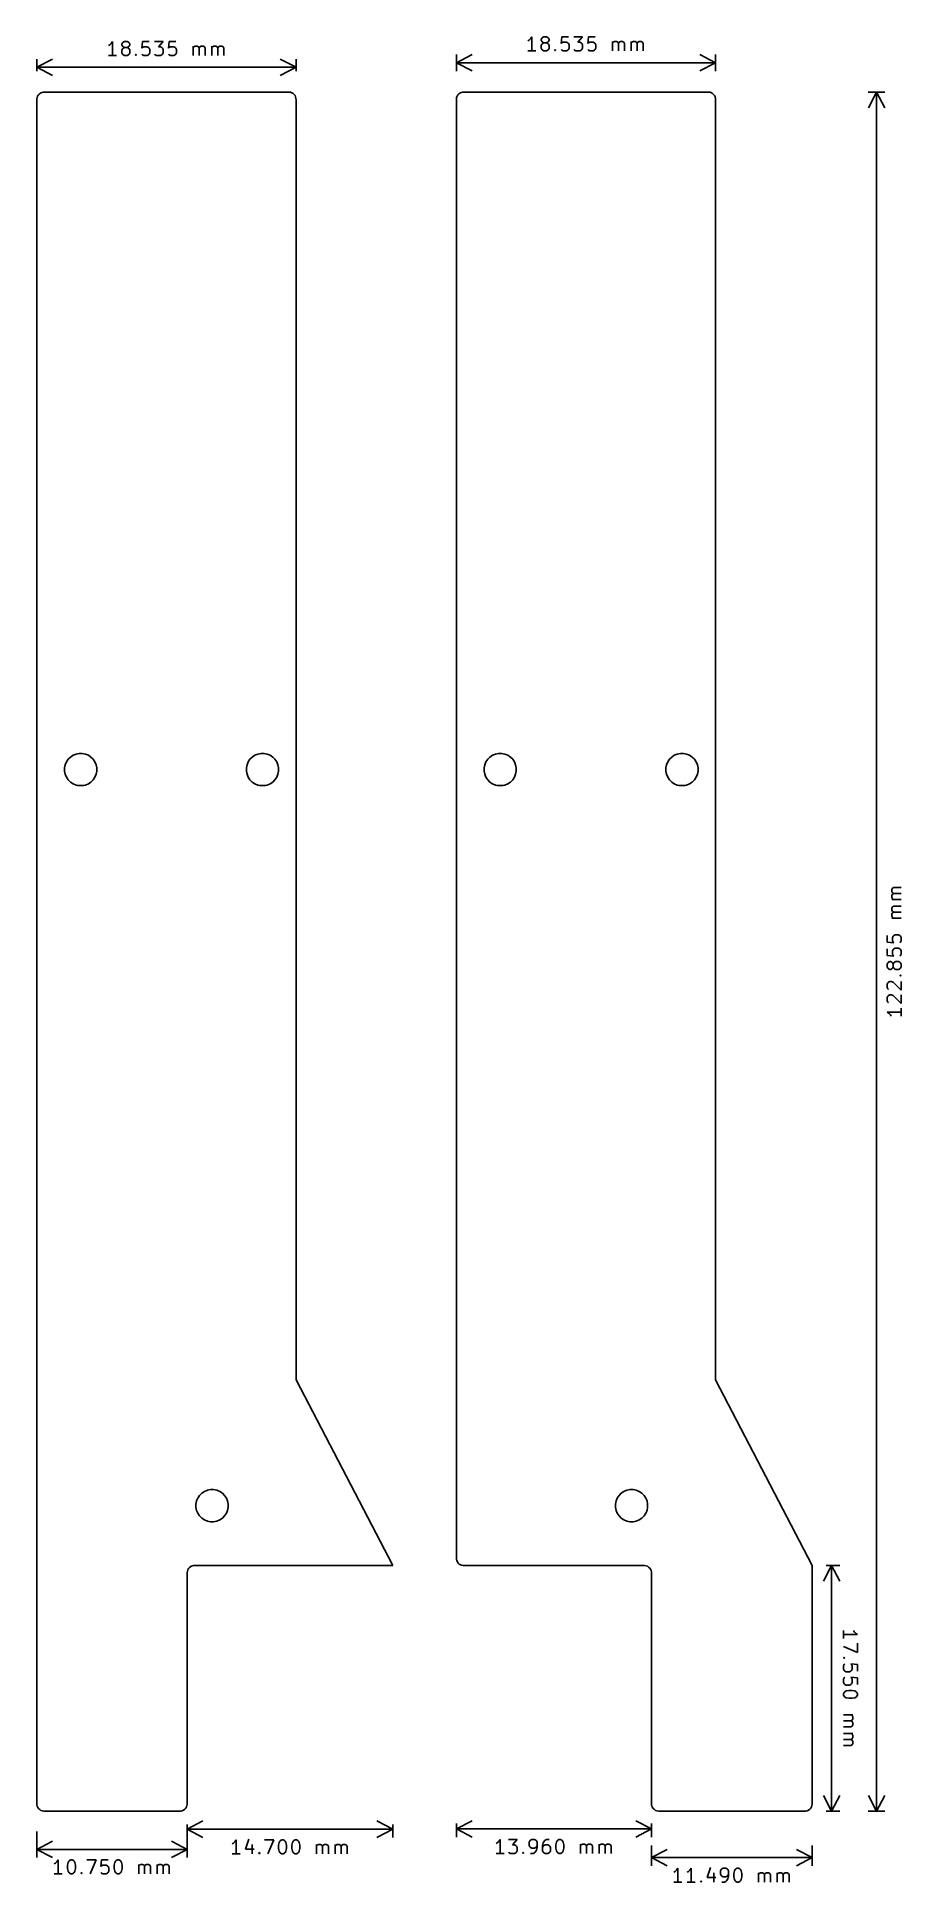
# Model space of a CAD drawing. Extents: x 189 to 251, y -120 to 12.
import ezdxf

# ---------------------------------------------------------------- set-up
doc = ezdxf.new("R2010")
doc.units = 0
doc.layers.add('BLACK', color=7, linetype='CONTINUOUS')

msp = doc.modelspace()

# ---------------------------------------------------------------- linework, layer by layer
at = {"layer": 'BLACK', "linetype": 'CONTINUOUS'}
for p, q in [((224.21, 11.9876), (224.115, 11.8448)), ((224.21, 10.9876), (224.21, 11.9876)), ((224.877, 11.7971), (224.925, 11.8924)), ((224.925, 11.8924), (224.972, 11.94)), ((224.972, 11.94), (225.067, 11.9876)), ((225.067, 11.9876), (225.258, 11.9876)), ((225.258, 11.9876), (225.353, 11.94)), ((225.353, 11.94), (225.401, 11.8924)), ((225.401, 11.8924), (225.448, 11.7971)), ((226.353, 11.9876), (226.306, 11.5114)), ((226.829, 11.9876), (226.353, 11.9876)), ((227.21, 11.9876), (227.829, 11.9876)), ((227.829, 11.9876), (227.496, 11.6067)), ((228.258, 11.9876), (228.21, 11.5114)), ((228.734, 11.9876), (228.258, 11.9876)), ((194.02, 11.4295), (193.925, 11.3819)), ((194.496, 10.6676), (193.925, 10.6676)), ((194.115, 11.5248), (194.02, 11.4295)), ((194.21, 11.6676), (194.115, 11.5248)), ((194.21, 10.6676), (194.21, 11.6676)), ((194.877, 11.4771), (194.925, 11.5724)), ((194.877, 11.4295), (194.877, 11.4771)), ((194.925, 11.3343), (194.877, 11.4295)), ((194.925, 11.1438), (194.877, 11.0486)), ((194.877, 11.0486), (194.877, 10.8581)), ((194.877, 10.8581), (194.925, 10.7629)), ((194.925, 11.5724), (194.972, 11.62)), ((194.972, 11.2867), (194.925, 11.3343)), ((194.972, 11.1914), (194.925, 11.1438)), ((194.925, 10.7629), (194.972, 10.7152)), ((194.972, 11.62), (195.067, 11.6676)), ((195.067, 11.239), (194.972, 11.2867)), ((195.067, 11.239), (194.972, 11.1914)), ((194.972, 10.7152), (195.067, 10.6676)), ((195.067, 11.6676), (195.258, 11.6676)), ((195.258, 11.239), (195.067, 11.239)), ((195.067, 10.6676), (195.258, 10.6676)), ((195.258, 11.6676), (195.353, 11.62)), ((195.353, 11.2867), (195.258, 11.239)), ((195.353, 11.1914), (195.258, 11.239)), ((195.258, 10.6676), (195.353, 10.7152)), ((195.353, 11.62), (195.401, 11.5724)), ((195.401, 11.3343), (195.353, 11.2867)), ((195.401, 11.1438), (195.353, 11.1914)), ((195.353, 10.7152), (195.401, 10.7629)), ((195.401, 11.5724), (195.448, 11.4771)), ((195.448, 11.4295), (195.401, 11.3343)), ((195.448, 11.0486), (195.401, 11.1438)), ((195.401, 10.7629), (195.448, 10.8581)), ((195.448, 11.4771), (195.448, 11.4295)), ((195.448, 10.8581), (195.448, 11.0486)), ((195.829, 10.7152), (195.877, 10.7629)), ((195.877, 10.6676), (195.829, 10.7152)), ((195.877, 10.7629), (195.925, 10.7152)), ((195.877, 10.7629), (195.877, 10.6676)), ((195.925, 10.7152), (195.877, 10.6676)), ((196.353, 11.6676), (196.306, 11.1914)), ((196.306, 11.1914), (196.353, 11.239)), ((196.353, 10.7152), (196.306, 10.7629)), ((196.829, 11.6676), (196.353, 11.6676)), ((196.353, 11.239), (196.448, 11.2867)), ((196.448, 10.6676), (196.353, 10.7152)), ((196.448, 11.2867), (196.687, 11.2867)), ((196.687, 10.6676), (196.448, 10.6676)), ((196.687, 11.2867), (196.782, 11.239)), ((196.782, 10.7152), (196.687, 10.6676)), ((196.782, 11.239), (196.829, 11.1914)), ((196.829, 10.7629), (196.782, 10.7152)), ((196.829, 11.1914), (196.877, 11.0962)), ((196.877, 10.8581), (196.829, 10.7629)), ((196.877, 11.0962), (196.877, 10.8581)), ((197.21, 11.6676), (197.829, 11.6676)), ((197.258, 10.7152), (197.21, 10.7629)), ((197.353, 10.6676), (197.258, 10.7152)), ((197.639, 10.6676), (197.353, 10.6676)), ((197.829, 11.6676), (197.496, 11.2867)), ((197.496, 11.2867), (197.639, 11.2867)), ((197.639, 11.2867), (197.734, 11.239)), ((197.734, 10.7152), (197.639, 10.6676)), ((197.734, 11.239), (197.782, 11.1914)), ((197.782, 10.7629), (197.734, 10.7152)), ((197.782, 11.1914), (197.829, 11.0962)), ((197.829, 10.8581), (197.782, 10.7629)), ((197.829, 11.0962), (197.829, 10.8581)), ((198.258, 11.6676), (198.21, 11.1914)), ((198.21, 11.1914), (198.258, 11.239)), ((198.258, 10.7152), (198.21, 10.7629)), ((198.734, 11.6676), (198.258, 11.6676)), ((198.258, 11.239), (198.353, 11.2867)), ((198.353, 10.6676), (198.258, 10.7152)), ((198.353, 11.2867), (198.591, 11.2867)), ((198.591, 10.6676), (198.353, 10.6676)), ((198.591, 11.2867), (198.687, 11.239)), ((198.687, 10.7152), (198.591, 10.6676)), ((198.687, 11.239), (198.734, 11.1914)), ((198.734, 10.7629), (198.687, 10.7152)), ((198.734, 11.1914), (198.782, 11.0962)), ((198.782, 10.8581), (198.734, 10.7629)), ((198.782, 11.0962), (198.782, 10.8581)), ((199.972, 10.6676), (199.972, 11.3343)), ((199.972, 11.239), (200.02, 11.2867)), ((200.02, 11.2867), (200.115, 11.3343)), ((200.115, 11.3343), (200.258, 11.3343)), ((200.258, 11.3343), (200.353, 11.2867)), ((200.353, 11.2867), (200.401, 11.1914)), ((200.401, 11.1914), (200.448, 11.2867)), ((200.401, 11.1914), (200.401, 10.6676)), ((200.448, 11.2867), (200.544, 11.3343)), ((200.544, 11.3343), (200.687, 11.3343)), ((200.687, 11.3343), (200.782, 11.2867)), ((200.782, 11.2867), (200.829, 11.1914)), ((200.829, 11.1914), (200.829, 10.6676)), ((201.306, 10.6676), (201.306, 11.3343)), ((201.306, 11.239), (201.353, 11.2867)), ((201.353, 11.2867), (201.448, 11.3343)), ((201.448, 11.3343), (201.591, 11.3343)), ((201.591, 11.3343), (201.687, 11.2867)), ((201.687, 11.2867), (201.734, 11.1914)), ((201.734, 11.1914), (201.782, 11.2867)), ((201.734, 11.1914), (201.734, 10.6676)), ((201.782, 11.2867), (201.877, 11.3343)), ((201.877, 11.3343), (202.02, 11.3343)), ((202.02, 11.3343), (202.115, 11.2867)), ((202.115, 11.2867), (202.163, 11.1914)), ((202.163, 11.1914), (202.163, 10.6676)), ((218.8, 9.55), (218.8, 10.7264)), ((218.8, 10.14), (219.927, 10.7264)), ((224.02, 11.7495), (223.925, 11.7019)), ((224.496, 10.9876), (223.925, 10.9876)), ((224.115, 11.8448), (224.02, 11.7495)), ((224.877, 11.7495), (224.877, 11.7971)), ((224.925, 11.6543), (224.877, 11.7495)), ((224.925, 11.4638), (224.877, 11.3686)), ((224.877, 11.3686), (224.877, 11.1781)), ((224.877, 11.1781), (224.925, 11.0829)), ((224.972, 11.6067), (224.925, 11.6543)), ((224.972, 11.5114), (224.925, 11.4638)), ((224.925, 11.0829), (224.972, 11.0352)), ((225.067, 11.559), (224.972, 11.6067)), ((225.067, 11.559), (224.972, 11.5114)), ((224.972, 11.0352), (225.067, 10.9876)), ((225.258, 11.559), (225.067, 11.559)), ((225.067, 10.9876), (225.258, 10.9876)), ((225.353, 11.6067), (225.258, 11.559)), ((225.353, 11.5114), (225.258, 11.559)), ((225.258, 10.9876), (225.353, 11.0352)), ((225.401, 11.6543), (225.353, 11.6067)), ((225.401, 11.4638), (225.353, 11.5114)), ((225.353, 11.0352), (225.401, 11.0829)), ((225.448, 11.7495), (225.401, 11.6543)), ((225.448, 11.3686), (225.401, 11.4638)), ((225.401, 11.0829), (225.448, 11.1781)), ((225.448, 11.7971), (225.448, 11.7495)), ((225.448, 11.1781), (225.448, 11.3686)), ((225.829, 11.0352), (225.877, 11.0829)), ((225.877, 10.9876), (225.829, 11.0352)), ((225.877, 11.0829), (225.925, 11.0352)), ((225.877, 11.0829), (225.877, 10.9876)), ((225.925, 11.0352), (225.877, 10.9876)), ((226.306, 11.5114), (226.353, 11.559)), ((226.353, 11.0352), (226.306, 11.0829)), ((226.353, 11.559), (226.448, 11.6067)), ((226.448, 10.9876), (226.353, 11.0352)), ((226.448, 11.6067), (226.687, 11.6067)), ((226.687, 10.9876), (226.448, 10.9876)), ((226.687, 11.6067), (226.782, 11.559)), ((226.782, 11.0352), (226.687, 10.9876)), ((226.782, 11.559), (226.829, 11.5114)), ((226.829, 11.0829), (226.782, 11.0352)), ((226.829, 11.5114), (226.877, 11.4162)), ((226.877, 11.1781), (226.829, 11.0829)), ((226.877, 11.4162), (226.877, 11.1781)), ((227.258, 11.0352), (227.21, 11.0829)), ((227.353, 10.9876), (227.258, 11.0352)), ((227.639, 10.9876), (227.353, 10.9876)), ((227.496, 11.6067), (227.639, 11.6067)), ((227.639, 11.6067), (227.734, 11.559)), ((227.734, 11.0352), (227.639, 10.9876)), ((227.734, 11.559), (227.782, 11.5114)), ((227.782, 11.0829), (227.734, 11.0352)), ((227.782, 11.5114), (227.829, 11.4162)), ((227.829, 11.1781), (227.782, 11.0829)), ((227.829, 11.4162), (227.829, 11.1781)), ((228.21, 11.5114), (228.258, 11.559)), ((228.258, 11.0352), (228.21, 11.0829)), ((228.258, 11.559), (228.353, 11.6067)), ((228.353, 10.9876), (228.258, 11.0352)), ((228.353, 11.6067), (228.591, 11.6067)), ((228.591, 10.9876), (228.353, 10.9876)), ((228.591, 11.6067), (228.687, 11.559)), ((228.687, 11.0352), (228.591, 10.9876)), ((228.687, 11.559), (228.734, 11.5114)), ((228.734, 11.0829), (228.687, 11.0352)), ((228.734, 11.5114), (228.782, 11.4162)), ((228.782, 11.1781), (228.734, 11.0829)), ((228.782, 11.4162), (228.782, 11.1781)), ((229.972, 10.9876), (229.972, 11.6543)), ((229.972, 11.559), (230.02, 11.6067)), ((230.02, 11.6067), (230.115, 11.6543)), ((230.115, 11.6543), (230.258, 11.6543)), ((230.258, 11.6543), (230.353, 11.6067)), ((230.353, 11.6067), (230.401, 11.5114)), ((230.401, 11.5114), (230.448, 11.6067)), ((230.401, 11.5114), (230.401, 10.9876)), ((230.448, 11.6067), (230.544, 11.6543)), ((230.544, 11.6543), (230.687, 11.6543)), ((230.687, 11.6543), (230.782, 11.6067)), ((230.782, 11.6067), (230.829, 11.5114)), ((230.829, 11.5114), (230.829, 10.9876)), ((231.306, 10.9876), (231.306, 11.6543)), ((231.306, 11.559), (231.353, 11.6067)), ((231.353, 11.6067), (231.448, 11.6543)), ((231.448, 11.6543), (231.591, 11.6543)), ((231.591, 11.6543), (231.687, 11.6067)), ((231.687, 11.6067), (231.734, 11.5114)), ((231.734, 11.5114), (231.782, 11.6067)), ((231.734, 11.5114), (231.734, 10.9876)), ((231.782, 11.6067), (231.877, 11.6543)), ((231.877, 11.6543), (232.02, 11.6543)), ((232.02, 11.6543), (232.115, 11.6067)), ((232.115, 11.6067), (232.163, 11.5114)), ((232.163, 11.5114), (232.163, 10.9876)), ((237.335, 10.14), (236.208, 10.7264)), ((237.335, 9.55), (237.335, 10.7264)), ((188.8, 9.55), (188.8, 10.4064)), ((188.8, 9.82), (189.927, 10.4064)), ((188.8, 9.82), (207.335, 9.82)), ((188.8, 9.82), (189.927, 9.2336)), ((207.335, 9.82), (206.208, 10.4064)), ((207.335, 9.82), (206.208, 9.2336)), ((207.335, 9.55), (207.335, 10.4064)), ((218.8, 10.14), (237.335, 10.14)), ((218.8, 10.14), (219.927, 9.5536)), ((237.335, 10.14), (236.208, 9.5536)), ((189.355, 8.045), (206.84, 8.045)), ((219.355, 8.045), (236.84, 8.045)), ((248.255, 8.045), (249.446, 8.045)), ((248.86, 8.045), (248.274, 6.9185)), ((248.86, -114.81), (248.86, 8.045)), ((248.86, 8.045), (249.446, 6.9185)), ((188.8, 7.55), (188.8, -114.255)), ((207.335, 7.49), (207.335, -83.98)), ((218.8, 7.55), (218.8, -96.705)), ((237.335, 7.49), (237.335, -83.98)), ((191.041, -39.6388), (191.201, -39.4785)), ((191.201, -39.4785), (191.39, -39.3525)), ((191.39, -39.3525), (191.599, -39.2657)), ((191.599, -39.2657), (191.71, -39.2436)), ((191.71, -39.2436), (191.822, -39.2215)), ((191.822, -39.2215), (192.048, -39.2215)), ((192.048, -39.2215), (192.16, -39.2436)), ((192.16, -39.2436), (192.271, -39.2657)), ((192.271, -39.2657), (192.48, -39.3525)), ((192.48, -39.3525), (192.669, -39.4785)), ((192.669, -39.4785), (192.829, -39.6388)), ((204.041, -39.6388), (204.201, -39.4785)), ((204.201, -39.4785), (204.39, -39.3525)), ((204.39, -39.3525), (204.599, -39.2657)), ((204.599, -39.2657), (204.71, -39.2436)), ((204.71, -39.2436), (204.822, -39.2215)), ((204.822, -39.2215), (205.048, -39.2215)), ((205.048, -39.2215), (205.16, -39.2436)), ((205.16, -39.2436), (205.271, -39.2657)), ((205.271, -39.2657), (205.48, -39.3525)), ((205.48, -39.3525), (205.669, -39.4785)), ((205.669, -39.4785), (205.829, -39.6388)), ((221.041, -39.6388), (221.201, -39.4785)), ((221.201, -39.4785), (221.39, -39.3525)), ((221.39, -39.3525), (221.599, -39.2657)), ((221.599, -39.2657), (221.71, -39.2436)), ((221.71, -39.2436), (221.822, -39.2215)), ((221.822, -39.2215), (222.048, -39.2215)), ((222.048, -39.2215), (222.16, -39.2436)), ((222.16, -39.2436), (222.271, -39.2657)), ((222.271, -39.2657), (222.48, -39.3525)), ((222.48, -39.3525), (222.669, -39.4785)), ((222.669, -39.4785), (222.829, -39.6388)), ((234.041, -39.6388), (234.201, -39.4785)), ((234.201, -39.4785), (234.39, -39.3525)), ((234.39, -39.3525), (234.599, -39.2657)), ((234.599, -39.2657), (234.71, -39.2436)), ((234.71, -39.2436), (234.822, -39.2215)), ((234.822, -39.2215), (235.048, -39.2215)), ((235.048, -39.2215), (235.16, -39.2436)), ((235.16, -39.2436), (235.271, -39.2657)), ((235.271, -39.2657), (235.48, -39.3525)), ((235.48, -39.3525), (235.669, -39.4785)), ((235.669, -39.4785), (235.829, -39.6388)), ((190.784, -40.2591), (190.828, -40.0368)), ((190.784, -40.4859), (190.784, -40.2591)), ((190.828, -40.7082), (190.784, -40.4859)), ((190.828, -40.0368), (190.915, -39.8273)), ((190.915, -40.9177), (190.828, -40.7082)), ((190.915, -39.8273), (191.041, -39.6388)), ((192.829, -39.6388), (192.955, -39.8273)), ((192.955, -39.8273), (193.042, -40.0368)), ((193.042, -40.7082), (192.955, -40.9177)), ((193.042, -40.0368), (193.086, -40.2591)), ((193.086, -40.4859), (193.042, -40.7082)), ((193.086, -40.2591), (193.086, -40.4859)), ((203.784, -40.2591), (203.828, -40.0368)), ((203.784, -40.4859), (203.784, -40.2591)), ((203.828, -40.7082), (203.784, -40.4859)), ((203.828, -40.0368), (203.915, -39.8273)), ((203.915, -40.9177), (203.828, -40.7082)), ((203.915, -39.8273), (204.041, -39.6388)), ((205.829, -39.6388), (205.955, -39.8273)), ((205.955, -39.8273), (206.042, -40.0368)), ((206.042, -40.7082), (205.955, -40.9177)), ((206.042, -40.0368), (206.086, -40.2591)), ((206.086, -40.4859), (206.042, -40.7082)), ((206.086, -40.2591), (206.086, -40.4859)), ((220.784, -40.2591), (220.828, -40.0368)), ((220.784, -40.4859), (220.784, -40.2591)), ((220.828, -40.7082), (220.784, -40.4859)), ((220.828, -40.0368), (220.915, -39.8273)), ((220.915, -40.9177), (220.828, -40.7082)), ((220.915, -39.8273), (221.041, -39.6388)), ((222.829, -39.6388), (222.955, -39.8273)), ((222.955, -39.8273), (223.042, -40.0368)), ((223.042, -40.7082), (222.955, -40.9177)), ((223.042, -40.0368), (223.086, -40.2591)), ((223.086, -40.4859), (223.042, -40.7082)), ((223.086, -40.2591), (223.086, -40.4859)), ((233.784, -40.2591), (233.828, -40.0368)), ((233.784, -40.4859), (233.784, -40.2591)), ((233.828, -40.7082), (233.784, -40.4859)), ((233.828, -40.0368), (233.915, -39.8273)), ((233.915, -40.9177), (233.828, -40.7082)), ((233.915, -39.8273), (234.041, -39.6388)), ((235.829, -39.6388), (235.955, -39.8273)), ((235.955, -39.8273), (236.042, -40.0368)), ((236.042, -40.7082), (235.955, -40.9177)), ((236.042, -40.0368), (236.086, -40.2591)), ((236.086, -40.4859), (236.042, -40.7082)), ((236.086, -40.2591), (236.086, -40.4859)), ((191.041, -41.1062), (190.915, -40.9177)), ((191.201, -41.2665), (191.041, -41.1062)), ((191.39, -41.3925), (191.201, -41.2665)), ((191.599, -41.4793), (191.39, -41.3925)), ((191.71, -41.5014), (191.599, -41.4793)), ((191.822, -41.5235), (191.71, -41.5014)), ((192.048, -41.5235), (191.822, -41.5235)), ((192.16, -41.5014), (192.048, -41.5235)), ((192.271, -41.4793), (192.16, -41.5014)), ((192.48, -41.3925), (192.271, -41.4793)), ((192.669, -41.2665), (192.48, -41.3925)), ((192.829, -41.1062), (192.669, -41.2665)), ((192.955, -40.9177), (192.829, -41.1062)), ((204.041, -41.1062), (203.915, -40.9177)), ((204.201, -41.2665), (204.041, -41.1062)), ((204.39, -41.3925), (204.201, -41.2665)), ((204.599, -41.4793), (204.39, -41.3925)), ((204.71, -41.5014), (204.599, -41.4793)), ((204.822, -41.5235), (204.71, -41.5014)), ((205.048, -41.5235), (204.822, -41.5235)), ((205.16, -41.5014), (205.048, -41.5235)), ((205.271, -41.4793), (205.16, -41.5014)), ((205.48, -41.3925), (205.271, -41.4793)), ((205.669, -41.2665), (205.48, -41.3925)), ((205.829, -41.1062), (205.669, -41.2665)), ((205.955, -40.9177), (205.829, -41.1062)), ((221.041, -41.1062), (220.915, -40.9177)), ((221.201, -41.2665), (221.041, -41.1062)), ((221.39, -41.3925), (221.201, -41.2665)), ((221.599, -41.4793), (221.39, -41.3925)), ((221.71, -41.5014), (221.599, -41.4793)), ((221.822, -41.5235), (221.71, -41.5014)), ((222.048, -41.5235), (221.822, -41.5235)), ((222.16, -41.5014), (222.048, -41.5235)), ((222.271, -41.4793), (222.16, -41.5014)), ((222.48, -41.3925), (222.271, -41.4793)), ((222.669, -41.2665), (222.48, -41.3925)), ((222.829, -41.1062), (222.669, -41.2665)), ((222.955, -40.9177), (222.829, -41.1062)), ((234.041, -41.1062), (233.915, -40.9177)), ((234.201, -41.2665), (234.041, -41.1062)), ((234.39, -41.3925), (234.201, -41.2665)), ((234.599, -41.4793), (234.39, -41.3925)), ((234.71, -41.5014), (234.599, -41.4793)), ((234.822, -41.5235), (234.71, -41.5014)), ((235.048, -41.5235), (234.822, -41.5235)), ((235.16, -41.5014), (235.048, -41.5235)), ((235.271, -41.4793), (235.16, -41.5014)), ((235.48, -41.3925), (235.271, -41.4793)), ((235.669, -41.2665), (235.48, -41.3925)), ((235.829, -41.1062), (235.669, -41.2665)), ((235.955, -40.9177), (235.829, -41.1062)), ((249.946, -48.9539), (249.993, -48.8587)), ((249.946, -49.0968), (249.946, -48.9539)), ((249.993, -49.192), (249.946, -49.0968)), ((249.946, -49.3825), (249.993, -49.2873)), ((249.946, -49.5254), (249.946, -49.3825)), ((249.993, -49.6206), (249.946, -49.5254)), ((250.612, -49.6682), (249.946, -49.6682)), ((249.993, -48.8587), (250.089, -48.8111)), ((250.089, -49.2396), (249.993, -49.192)), ((249.993, -49.2873), (250.089, -49.2396)), ((250.041, -49.6682), (249.993, -49.6206)), ((250.089, -48.8111), (250.612, -48.8111)), ((250.089, -49.2396), (250.612, -49.2396)), ((249.946, -50.2873), (249.993, -50.192)), ((249.946, -50.4301), (249.946, -50.2873)), ((249.993, -50.5254), (249.946, -50.4301)), ((249.946, -50.7158), (249.993, -50.6206)), ((249.946, -50.8587), (249.946, -50.7158)), ((249.993, -50.9539), (249.946, -50.8587)), ((250.612, -51.0015), (249.946, -51.0015)), ((249.993, -50.192), (250.089, -50.1444)), ((250.089, -50.573), (249.993, -50.5254)), ((249.993, -50.6206), (250.089, -50.573)), ((250.041, -51.0015), (249.993, -50.9539)), ((250.089, -50.1444), (250.612, -50.1444)), ((250.089, -50.573), (250.612, -50.573)), ((249.612, -52.2396), (249.612, -52.7158)), ((249.612, -52.7158), (250.089, -52.7635)), ((249.993, -52.3825), (250.041, -52.2873)), ((249.993, -52.6206), (249.993, -52.3825)), ((250.041, -52.7158), (249.993, -52.6206)), ((250.041, -52.2873), (250.089, -52.2396)), ((250.089, -52.7635), (250.041, -52.7158)), ((250.089, -52.2396), (250.184, -52.192)), ((250.184, -52.192), (250.422, -52.192)), ((250.422, -52.192), (250.517, -52.2396)), ((250.517, -52.2396), (250.565, -52.2873)), ((250.565, -52.7158), (250.517, -52.7635)), ((250.565, -52.2873), (250.612, -52.3825)), ((250.612, -52.6206), (250.565, -52.7158)), ((250.612, -52.3825), (250.612, -52.6206)), ((249.612, -53.192), (249.612, -53.6682)), ((249.612, -53.6682), (250.089, -53.7158)), ((249.993, -53.3349), (250.041, -53.2396)), ((249.993, -53.573), (249.993, -53.3349)), ((250.041, -53.6682), (249.993, -53.573)), ((250.041, -53.2396), (250.089, -53.192)), ((250.089, -53.7158), (250.041, -53.6682)), ((250.089, -53.192), (250.184, -53.1444)), ((250.184, -53.1444), (250.422, -53.1444)), ((250.422, -53.1444), (250.517, -53.192)), ((250.517, -53.192), (250.565, -53.2396)), ((250.565, -53.6682), (250.517, -53.7158)), ((250.565, -53.2396), (250.612, -53.3349)), ((250.612, -53.573), (250.565, -53.6682)), ((250.612, -53.3349), (250.612, -53.573)), ((249.612, -54.2873), (249.66, -54.192)), ((249.612, -54.4777), (249.612, -54.2873)), ((249.66, -54.573), (249.612, -54.4777)), ((249.66, -54.192), (249.708, -54.1444)), ((249.708, -54.6206), (249.66, -54.573)), ((249.708, -54.1444), (249.803, -54.0968)), ((249.803, -54.6682), (249.708, -54.6206)), ((249.803, -54.0968), (249.85, -54.0968)), ((249.85, -54.6682), (249.803, -54.6682)), ((249.85, -54.0968), (249.946, -54.1444)), ((249.946, -54.6206), (249.85, -54.6682)), ((249.946, -54.1444), (249.993, -54.192)), ((249.993, -54.573), (249.946, -54.6206)), ((249.993, -54.192), (250.041, -54.2873)), ((250.041, -54.4777), (249.993, -54.573)), ((250.089, -54.192), (250.041, -54.2873)), ((250.041, -54.2873), (250.041, -54.4777)), ((250.041, -54.4777), (250.089, -54.573)), ((250.136, -54.1444), (250.089, -54.192)), ((250.089, -54.573), (250.136, -54.6206)), ((250.231, -54.0968), (250.136, -54.1444)), ((250.136, -54.6206), (250.231, -54.6682)), ((250.422, -54.0968), (250.231, -54.0968)), ((250.231, -54.6682), (250.422, -54.6682)), ((250.517, -54.1444), (250.422, -54.0968)), ((250.422, -54.6682), (250.517, -54.6206)), ((250.565, -54.192), (250.517, -54.1444)), ((250.517, -54.6206), (250.565, -54.573)), ((250.517, -55.0968), (250.565, -55.0492)), ((250.565, -55.1444), (250.517, -55.0968)), ((250.517, -55.0968), (250.612, -55.0968)), ((250.612, -54.2873), (250.565, -54.192)), ((250.565, -54.573), (250.612, -54.4777)), ((250.565, -55.0492), (250.612, -55.0968)), ((250.612, -55.0968), (250.565, -55.1444)), ((250.612, -54.4777), (250.612, -54.2873)), ((249.612, -55.7158), (249.66, -55.6206)), ((249.612, -55.9539), (249.612, -55.7158)), ((249.66, -56.0492), (249.612, -55.9539)), ((249.612, -56.6682), (249.66, -56.573)), ((249.612, -56.9063), (249.612, -56.6682)), ((249.66, -55.6206), (249.708, -55.573)), ((249.708, -56.0968), (249.66, -56.0492)), ((249.66, -56.573), (249.708, -56.5254)), ((249.708, -55.573), (249.803, -55.5254)), ((249.708, -56.5254), (249.803, -56.4777)), ((249.803, -55.5254), (249.898, -55.5254)), ((249.803, -56.4777), (249.898, -56.4777)), ((249.898, -55.5254), (250.041, -55.573)), ((249.898, -56.4777), (250.041, -56.5254)), ((250.041, -55.573), (250.612, -56.1444)), ((250.041, -56.5254), (250.612, -57.0968)), ((250.612, -56.1444), (250.612, -55.5254)), ((250.612, -57.0968), (250.612, -56.4777)), ((249.66, -57.0015), (249.612, -56.9063)), ((250.612, -57.7158), (249.612, -57.7158)), ((249.612, -57.7158), (249.755, -57.8111)), ((249.708, -57.0492), (249.66, -57.0015)), ((249.755, -57.8111), (249.85, -57.9063)), ((249.85, -57.9063), (249.898, -58.0015)), ((250.612, -57.4301), (250.612, -58.0015)), ((207.335, -83.98), (214.25, -97.26)), ((237.335, -83.98), (244.25, -97.26)), ((200.31, -92.4348), (200.436, -92.2463)), ((200.436, -92.2463), (200.596, -92.086)), ((200.596, -92.086), (200.785, -91.96)), ((200.785, -91.96), (200.994, -91.8732)), ((200.994, -91.8732), (201.105, -91.8511)), ((201.105, -91.8511), (201.217, -91.829)), ((201.217, -91.829), (201.443, -91.829)), ((201.443, -91.829), (201.555, -91.8511)), ((201.555, -91.8511), (201.666, -91.8732)), ((201.666, -91.8732), (201.875, -91.96)), ((201.875, -91.96), (202.064, -92.086)), ((202.064, -92.086), (202.224, -92.2463)), ((202.224, -92.2463), (202.35, -92.4348)), ((230.31, -92.4348), (230.436, -92.2463)), ((230.436, -92.2463), (230.596, -92.086)), ((230.596, -92.086), (230.785, -91.96)), ((230.785, -91.96), (230.994, -91.8732)), ((230.994, -91.8732), (231.105, -91.8511)), ((231.105, -91.8511), (231.217, -91.829)), ((231.217, -91.829), (231.443, -91.829)), ((231.443, -91.829), (231.555, -91.8511)), ((231.555, -91.8511), (231.666, -91.8732)), ((231.666, -91.8732), (231.875, -91.96)), ((231.875, -91.96), (232.064, -92.086)), ((232.064, -92.086), (232.224, -92.2463)), ((232.224, -92.2463), (232.35, -92.4348)), ((200.179, -92.8666), (200.223, -92.6443)), ((200.179, -93.0934), (200.179, -92.8666)), ((200.223, -93.3157), (200.179, -93.0934)), ((200.223, -92.6443), (200.31, -92.4348)), ((200.31, -93.5252), (200.223, -93.3157)), ((200.436, -93.7137), (200.31, -93.5252)), ((202.35, -93.5252), (202.224, -93.7137)), ((202.35, -92.4348), (202.437, -92.6443)), ((202.437, -93.3157), (202.35, -93.5252)), ((202.437, -92.6443), (202.481, -92.8666)), ((202.481, -93.0934), (202.437, -93.3157)), ((202.481, -92.8666), (202.481, -93.0934)), ((230.179, -92.8666), (230.223, -92.6443)), ((230.179, -93.0934), (230.179, -92.8666)), ((230.223, -93.3157), (230.179, -93.0934)), ((230.223, -92.6443), (230.31, -92.4348)), ((230.31, -93.5252), (230.223, -93.3157)), ((230.436, -93.7137), (230.31, -93.5252)), ((232.35, -93.5252), (232.224, -93.7137)), ((232.35, -92.4348), (232.437, -92.6443)), ((232.437, -93.3157), (232.35, -93.5252)), ((232.437, -92.6443), (232.481, -92.8666)), ((232.481, -93.0934), (232.437, -93.3157)), ((232.481, -92.8666), (232.481, -93.0934)), ((200.596, -93.874), (200.436, -93.7137)), ((200.785, -94), (200.596, -93.874)), ((200.994, -94.0868), (200.785, -94)), ((201.105, -94.1089), (200.994, -94.0868)), ((201.217, -94.131), (201.105, -94.1089)), ((201.443, -94.131), (201.217, -94.131)), ((201.555, -94.1089), (201.443, -94.131)), ((201.666, -94.0868), (201.555, -94.1089)), ((201.875, -94), (201.666, -94.0868)), ((202.064, -93.874), (201.875, -94)), ((202.224, -93.7137), (202.064, -93.874)), ((230.596, -93.874), (230.436, -93.7137)), ((230.785, -94), (230.596, -93.874)), ((230.994, -94.0868), (230.785, -94)), ((231.105, -94.1089), (230.994, -94.0868)), ((231.217, -94.131), (231.105, -94.1089)), ((231.443, -94.131), (231.217, -94.131)), ((231.555, -94.1089), (231.443, -94.131)), ((231.666, -94.0868), (231.555, -94.1089)), ((231.875, -94), (231.666, -94.0868)), ((232.064, -93.874), (231.875, -94)), ((232.224, -93.7137), (232.064, -93.874)), ((200.105, -97.26), (214.25, -97.26)), ((219.295, -97.26), (232.265, -97.26)), ((244.25, -114.315), (244.25, -97.26)), ((245.64, -97.26), (245.054, -98.3865)), ((245.25, -97.26), (246.226, -97.26)), ((245.64, -97.26), (245.64, -114.81)), ((245.64, -97.26), (246.226, -98.3865)), ((199.55, -114.315), (199.55, -97.755)), ((232.76, -114.255), (232.76, -97.815)), ((246.488, -102.464), (246.488, -101.892)), ((246.488, -102.178), (247.488, -102.178)), ((247.25, -101.987), (247.202, -101.892)), ((247.345, -102.083), (247.25, -101.987)), ((247.488, -102.178), (247.345, -102.083)), ((247.488, -102.797), (247.488, -103.464)), ((247.488, -103.464), (246.488, -103.035)), ((246.488, -103.845), (246.535, -103.797)), ((246.535, -103.892), (246.488, -103.845)), ((246.583, -103.845), (246.488, -103.845)), ((246.535, -103.797), (246.583, -103.845)), ((246.583, -103.845), (246.535, -103.892)), ((246.488, -104.416), (246.535, -104.321)), ((246.488, -104.654), (246.488, -104.416)), ((246.535, -104.749), (246.488, -104.654)), ((246.488, -105.368), (246.535, -105.273)), ((246.488, -105.606), (246.488, -105.368)), ((246.535, -104.321), (246.583, -104.273)), ((246.583, -104.797), (246.535, -104.749)), ((246.535, -105.273), (246.583, -105.225)), ((246.678, -104.845), (246.583, -104.797)), ((246.916, -104.845), (246.678, -104.845)), ((247.011, -104.797), (246.916, -104.845)), ((247.488, -104.321), (247.011, -104.273)), ((247.011, -104.273), (247.059, -104.321)), ((247.059, -104.749), (247.011, -104.797)), ((247.488, -105.273), (247.011, -105.225)), ((247.011, -105.225), (247.059, -105.273)), ((247.059, -104.321), (247.107, -104.416)), ((247.107, -104.654), (247.059, -104.749)), ((247.059, -105.273), (247.107, -105.368)), ((247.107, -104.416), (247.107, -104.654)), ((247.107, -105.368), (247.107, -105.606)), ((247.488, -104.797), (247.488, -104.321)), ((247.488, -105.749), (247.488, -105.273)), ((246.535, -105.702), (246.488, -105.606)), ((246.488, -106.416), (246.535, -106.321)), ((246.488, -106.511), (246.488, -106.416)), ((246.535, -106.606), (246.488, -106.511)), ((246.583, -105.749), (246.535, -105.702)), ((246.535, -106.321), (246.583, -106.273)), ((246.583, -106.654), (246.535, -106.606)), ((246.678, -105.797), (246.583, -105.749)), ((246.583, -106.273), (246.678, -106.225)), ((246.678, -106.702), (246.583, -106.654)), ((246.916, -105.797), (246.678, -105.797)), ((246.678, -106.225), (246.869, -106.178)), ((246.869, -106.749), (246.678, -106.702)), ((246.869, -106.178), (247.107, -106.178)), ((247.107, -106.749), (246.869, -106.749)), ((247.011, -105.749), (246.916, -105.797)), ((247.059, -105.702), (247.011, -105.749)), ((247.107, -105.606), (247.059, -105.702)), ((247.107, -106.178), (247.297, -106.225)), ((247.297, -106.702), (247.107, -106.749)), ((247.297, -106.225), (247.392, -106.273)), ((247.392, -106.654), (247.297, -106.702)), ((247.392, -106.273), (247.44, -106.321)), ((247.44, -106.606), (247.392, -106.654)), ((247.44, -106.321), (247.488, -106.416)), ((247.488, -106.511), (247.44, -106.606)), ((247.488, -106.416), (247.488, -106.511)), ((246.488, -107.94), (247.154, -107.94)), ((247.059, -107.94), (247.107, -107.987)), ((247.107, -107.987), (247.154, -108.083)), ((247.154, -108.083), (247.154, -108.225)), ((247.011, -108.368), (246.488, -108.368)), ((247.011, -108.797), (246.488, -108.797)), ((246.488, -109.273), (247.154, -109.273)), ((247.107, -108.321), (247.011, -108.368)), ((247.011, -108.368), (247.107, -108.416)), ((247.107, -108.749), (247.011, -108.797)), ((247.059, -109.273), (247.107, -109.321)), ((247.154, -108.225), (247.107, -108.321)), ((247.107, -108.416), (247.154, -108.511)), ((247.154, -108.654), (247.107, -108.749)), ((247.107, -109.321), (247.154, -109.416)), ((247.154, -108.511), (247.154, -108.654)), ((247.154, -109.416), (247.154, -109.559)), ((247.011, -109.702), (246.488, -109.702)), ((247.011, -110.13), (246.488, -110.13)), ((247.107, -109.654), (247.011, -109.702)), ((247.011, -109.702), (247.107, -109.749)), ((247.107, -110.083), (247.011, -110.13)), ((247.154, -109.559), (247.107, -109.654)), ((247.107, -109.749), (247.154, -109.845)), ((247.154, -109.987), (247.107, -110.083)), ((247.154, -109.845), (247.154, -109.987)), ((245.64, -114.81), (245.054, -113.683)), ((245.64, -114.81), (246.226, -113.683)), ((248.86, -114.81), (248.274, -113.683)), ((248.86, -114.81), (249.446, -113.683)), ((198.995, -114.81), (189.295, -114.81)), ((199.55, -116.1), (200.677, -115.514)), ((199.55, -115.755), (199.55, -116.686)), ((214.25, -116.1), (213.123, -115.514)), ((214.25, -115.755), (214.25, -116.686)), ((218.8, -116.08), (219.927, -115.494)), ((218.8, -115.705), (218.8, -116.666)), ((232.76, -116.08), (231.633, -115.494)), ((232.76, -115.705), (232.76, -116.666)), ((243.695, -114.81), (233.255, -114.81)), ((245.25, -114.81), (246.226, -114.81)), ((248.255, -114.81), (249.446, -114.81)), ((188.8, -116.255), (188.8, -118.136)), ((188.8, -117.55), (189.927, -116.964)), ((199.55, -117.55), (198.423, -116.964)), ((199.55, -116.1), (214.25, -116.1)), ((199.55, -116.1), (200.677, -116.686)), ((199.55, -116.255), (199.55, -118.136)), ((202.852, -117.09), (202.757, -117.138)), ((202.948, -116.995), (202.852, -117.09)), ((203.043, -116.852), (202.948, -116.995)), ((203.043, -117.852), (203.043, -116.852)), ((203.948, -116.805), (203.71, -117.519)), ((204.186, -117.186), (204.186, -117.852)), ((205.09, -116.852), (205.757, -116.852)), ((205.757, -116.852), (205.329, -117.852)), ((206.09, -117.233), (206.138, -117.043)), ((206.09, -117.471), (206.09, -117.233)), ((206.138, -117.043), (206.186, -116.948)), ((206.186, -116.948), (206.233, -116.9)), ((206.233, -116.9), (206.329, -116.852)), ((206.329, -116.852), (206.424, -116.852)), ((206.424, -116.852), (206.519, -116.9)), ((206.519, -116.9), (206.567, -116.948)), ((206.567, -116.948), (206.614, -117.043)), ((206.614, -117.043), (206.662, -117.233)), ((206.662, -117.233), (206.662, -117.471)), ((207.043, -117.233), (207.09, -117.043)), ((207.043, -117.471), (207.043, -117.233)), ((207.09, -117.043), (207.138, -116.948)), ((207.138, -116.948), (207.186, -116.9)), ((207.186, -116.9), (207.281, -116.852)), ((207.281, -116.852), (207.376, -116.852)), ((207.376, -116.852), (207.471, -116.9)), ((207.471, -116.9), (207.519, -116.948)), ((207.519, -116.948), (207.567, -117.043)), ((207.567, -117.043), (207.614, -117.233)), ((207.614, -117.233), (207.614, -117.471)), ((208.805, -117.852), (208.805, -117.186)), ((208.805, -117.281), (208.852, -117.233)), ((208.852, -117.233), (208.948, -117.186)), ((208.948, -117.186), (209.09, -117.186)), ((209.09, -117.186), (209.186, -117.233)), ((209.186, -117.233), (209.233, -117.329)), ((209.233, -117.329), (209.281, -117.233)), ((209.233, -117.329), (209.233, -117.852)), ((209.281, -117.233), (209.376, -117.186)), ((209.376, -117.186), (209.519, -117.186)), ((209.519, -117.186), (209.614, -117.233)), ((209.614, -117.233), (209.662, -117.329)), ((209.662, -117.329), (209.662, -117.852)), ((210.138, -117.852), (210.138, -117.186)), ((210.138, -117.281), (210.186, -117.233)), ((210.186, -117.233), (210.281, -117.186)), ((210.281, -117.186), (210.424, -117.186)), ((210.424, -117.186), (210.519, -117.233)), ((210.519, -117.233), (210.567, -117.329)), ((210.567, -117.329), (210.614, -117.233)), ((210.567, -117.329), (210.567, -117.852)), ((210.614, -117.233), (210.71, -117.186)), ((210.71, -117.186), (210.852, -117.186)), ((210.852, -117.186), (210.948, -117.233)), ((210.948, -117.233), (210.995, -117.329)), ((210.995, -117.329), (210.995, -117.852)), ((214.25, -116.1), (213.123, -116.686)), ((218.8, -116.08), (232.76, -116.08)), ((218.8, -116.08), (219.927, -116.666)), ((221.732, -117.07), (221.637, -117.118)), ((221.828, -116.975), (221.732, -117.07)), ((221.923, -116.832), (221.828, -116.975)), ((221.923, -117.832), (221.923, -116.832)), ((222.542, -116.832), (223.161, -116.832)), ((223.161, -116.832), (222.828, -117.213)), ((222.828, -117.213), (222.97, -117.213)), ((222.97, -117.213), (223.066, -117.261)), ((223.066, -117.261), (223.113, -117.309)), ((223.113, -117.309), (223.161, -117.404)), ((224.066, -116.928), (224.018, -117.023)), ((224.018, -117.023), (224.018, -117.261)), ((224.018, -117.261), (224.066, -117.356)), ((224.113, -116.88), (224.066, -116.928)), ((224.066, -117.356), (224.113, -117.404)), ((224.209, -116.832), (224.113, -116.88)), ((224.399, -116.832), (224.209, -116.832)), ((224.494, -116.88), (224.399, -116.832)), ((224.542, -116.928), (224.494, -116.88)), ((224.494, -117.404), (224.542, -117.356)), ((224.59, -117.023), (224.542, -116.928)), ((224.542, -117.356), (224.59, -117.261)), ((224.59, -117.404), (224.59, -117.023)), ((225.018, -117.07), (224.97, -117.261)), ((224.97, -117.261), (224.97, -117.642)), ((225.018, -117.309), (224.97, -117.404)), ((225.113, -116.928), (225.018, -117.07)), ((225.066, -117.261), (225.018, -117.309)), ((225.161, -117.213), (225.066, -117.261)), ((225.161, -116.88), (225.113, -116.928)), ((225.256, -116.832), (225.161, -116.88)), ((225.351, -117.213), (225.161, -117.213)), ((225.447, -116.832), (225.256, -116.832)), ((225.447, -117.261), (225.351, -117.213)), ((225.494, -117.309), (225.447, -117.261)), ((225.542, -117.404), (225.494, -117.309)), ((225.923, -117.213), (225.97, -117.023)), ((225.923, -117.451), (225.923, -117.213)), ((225.97, -117.023), (226.018, -116.928)), ((226.018, -116.928), (226.066, -116.88)), ((226.066, -116.88), (226.161, -116.832)), ((226.161, -116.832), (226.256, -116.832)), ((226.256, -116.832), (226.351, -116.88)), ((226.351, -116.88), (226.399, -116.928)), ((226.399, -116.928), (226.447, -117.023)), ((226.447, -117.023), (226.494, -117.213)), ((226.494, -117.213), (226.494, -117.451)), ((227.685, -117.832), (227.685, -117.166)), ((227.685, -117.261), (227.732, -117.213)), ((227.732, -117.213), (227.828, -117.166)), ((227.828, -117.166), (227.97, -117.166)), ((227.97, -117.166), (228.066, -117.213)), ((228.066, -117.213), (228.113, -117.309)), ((228.113, -117.309), (228.161, -117.213)), ((228.113, -117.309), (228.113, -117.832)), ((228.161, -117.213), (228.256, -117.166)), ((228.256, -117.166), (228.399, -117.166)), ((228.399, -117.166), (228.494, -117.213)), ((228.494, -117.213), (228.542, -117.309)), ((228.542, -117.309), (228.542, -117.832)), ((229.018, -117.832), (229.018, -117.166)), ((229.018, -117.261), (229.066, -117.213)), ((229.066, -117.213), (229.161, -117.166)), ((229.161, -117.166), (229.304, -117.166)), ((229.304, -117.166), (229.399, -117.213)), ((229.399, -117.213), (229.447, -117.309)), ((229.447, -117.309), (229.494, -117.213)), ((229.447, -117.309), (229.447, -117.832)), ((229.494, -117.213), (229.59, -117.166)), ((229.59, -117.166), (229.732, -117.166)), ((229.732, -117.166), (229.828, -117.213)), ((229.828, -117.213), (229.875, -117.309)), ((229.875, -117.309), (229.875, -117.832)), ((232.76, -116.08), (231.633, -116.666)), ((232.76, -117.255), (232.76, -118.716)), ((244.25, -117.255), (244.25, -118.716)), ((188.8, -117.55), (199.55, -117.55)), ((188.8, -117.55), (189.927, -118.136)), ((190.127, -118.54), (190.032, -118.588)), ((190.223, -118.445), (190.127, -118.54)), ((190.318, -118.302), (190.223, -118.445)), ((190.318, -119.302), (190.318, -118.302)), ((190.985, -118.683), (191.032, -118.493)), ((191.032, -118.493), (191.08, -118.398)), ((191.08, -118.398), (191.127, -118.35)), ((191.127, -118.35), (191.223, -118.302)), ((191.223, -118.302), (191.318, -118.302)), ((191.318, -118.302), (191.413, -118.35)), ((191.413, -118.35), (191.461, -118.398)), ((191.461, -118.398), (191.508, -118.493)), ((191.508, -118.493), (191.556, -118.683)), ((192.365, -118.302), (193.032, -118.302)), ((193.032, -118.302), (192.604, -119.302)), ((193.413, -118.302), (193.365, -118.779)), ((193.889, -118.302), (193.413, -118.302)), ((194.318, -118.683), (194.365, -118.493)), ((194.365, -118.493), (194.413, -118.398)), ((194.413, -118.398), (194.461, -118.35)), ((194.461, -118.35), (194.556, -118.302)), ((194.556, -118.302), (194.651, -118.302)), ((194.651, -118.302), (194.746, -118.35)), ((194.746, -118.35), (194.794, -118.398)), ((194.794, -118.398), (194.842, -118.493)), ((194.842, -118.493), (194.889, -118.683)), ((196.08, -119.302), (196.08, -118.636)), ((196.127, -118.683), (196.223, -118.636)), ((196.223, -118.636), (196.365, -118.636)), ((196.365, -118.636), (196.461, -118.683)), ((196.556, -118.683), (196.651, -118.636)), ((196.651, -118.636), (196.794, -118.636)), ((196.794, -118.636), (196.889, -118.683)), ((197.413, -119.302), (197.413, -118.636)), ((197.461, -118.683), (197.556, -118.636)), ((197.556, -118.636), (197.699, -118.636)), ((197.699, -118.636), (197.794, -118.683)), ((197.889, -118.683), (197.985, -118.636)), ((197.985, -118.636), (198.127, -118.636)), ((198.127, -118.636), (198.223, -118.683)), ((199.55, -117.55), (198.423, -118.136)), ((203.329, -117.852), (202.757, -117.852)), ((203.71, -117.519), (204.329, -117.519)), ((204.662, -117.805), (204.71, -117.757)), ((204.71, -117.852), (204.662, -117.805)), ((204.71, -117.757), (204.757, -117.805)), ((204.71, -117.757), (204.71, -117.852)), ((204.757, -117.805), (204.71, -117.852)), ((206.138, -117.662), (206.09, -117.471)), ((206.186, -117.757), (206.138, -117.662)), ((206.233, -117.805), (206.186, -117.757)), ((206.329, -117.852), (206.233, -117.805)), ((206.424, -117.852), (206.329, -117.852)), ((206.519, -117.805), (206.424, -117.852)), ((206.567, -117.757), (206.519, -117.805)), ((206.614, -117.662), (206.567, -117.757)), ((206.662, -117.471), (206.614, -117.662)), ((207.09, -117.662), (207.043, -117.471)), ((207.138, -117.757), (207.09, -117.662)), ((207.186, -117.805), (207.138, -117.757)), ((207.281, -117.852), (207.186, -117.805)), ((207.376, -117.852), (207.281, -117.852)), ((207.471, -117.805), (207.376, -117.852)), ((207.519, -117.757), (207.471, -117.805)), ((207.567, -117.662), (207.519, -117.757)), ((207.614, -117.471), (207.567, -117.662)), ((222.209, -117.832), (221.637, -117.832)), ((222.59, -117.785), (222.542, -117.737)), ((222.685, -117.832), (222.59, -117.785)), ((222.97, -117.832), (222.685, -117.832)), ((223.066, -117.785), (222.97, -117.832)), ((223.113, -117.737), (223.066, -117.785)), ((223.161, -117.642), (223.113, -117.737)), ((223.161, -117.404), (223.161, -117.642)), ((223.542, -117.785), (223.59, -117.737)), ((223.59, -117.832), (223.542, -117.785)), ((223.59, -117.737), (223.637, -117.785)), ((223.59, -117.737), (223.59, -117.832)), ((223.637, -117.785), (223.59, -117.832)), ((224.113, -117.404), (224.209, -117.451)), ((224.113, -117.832), (224.304, -117.832)), ((224.209, -117.451), (224.399, -117.451)), ((224.304, -117.832), (224.399, -117.785)), ((224.399, -117.451), (224.494, -117.404)), ((224.399, -117.785), (224.447, -117.737)), ((224.447, -117.737), (224.542, -117.594)), ((224.542, -117.594), (224.59, -117.404)), ((224.97, -117.642), (225.018, -117.737)), ((225.018, -117.737), (225.066, -117.785)), ((225.066, -117.785), (225.161, -117.832)), ((225.161, -117.832), (225.351, -117.832)), ((225.351, -117.832), (225.447, -117.785)), ((225.447, -117.785), (225.494, -117.737)), ((225.494, -117.737), (225.542, -117.642)), ((225.542, -117.642), (225.542, -117.404)), ((225.97, -117.642), (225.923, -117.451)), ((226.018, -117.737), (225.97, -117.642)), ((226.066, -117.785), (226.018, -117.737)), ((226.161, -117.832), (226.066, -117.785)), ((226.256, -117.832), (226.161, -117.832)), ((226.351, -117.785), (226.256, -117.832)), ((226.399, -117.737), (226.351, -117.785)), ((226.447, -117.642), (226.399, -117.737)), ((226.494, -117.451), (226.447, -117.642)), ((232.76, -118.13), (233.887, -117.544)), ((232.76, -118.13), (244.25, -118.13)), ((232.76, -118.13), (233.887, -118.716)), ((244.25, -118.13), (243.123, -117.544)), ((244.25, -118.13), (243.123, -118.716)), ((190.604, -119.302), (190.032, -119.302)), ((190.985, -118.921), (190.985, -118.683)), ((191.032, -119.112), (190.985, -118.921)), ((191.08, -119.207), (191.032, -119.112)), ((191.127, -119.255), (191.08, -119.207)), ((191.223, -119.302), (191.127, -119.255)), ((191.318, -119.302), (191.223, -119.302)), ((191.413, -119.255), (191.318, -119.302)), ((191.461, -119.207), (191.413, -119.255)), ((191.508, -119.112), (191.461, -119.207)), ((191.556, -118.921), (191.508, -119.112)), ((191.556, -118.683), (191.556, -118.921)), ((191.937, -119.255), (191.985, -119.207)), ((191.985, -119.302), (191.937, -119.255)), ((191.985, -119.207), (192.032, -119.255)), ((191.985, -119.207), (191.985, -119.302)), ((192.032, -119.255), (191.985, -119.302)), ((193.365, -118.779), (193.413, -118.731)), ((193.413, -119.255), (193.365, -119.207)), ((193.413, -118.731), (193.508, -118.683)), ((193.508, -119.302), (193.413, -119.255)), ((193.508, -118.683), (193.746, -118.683)), ((193.746, -119.302), (193.508, -119.302)), ((193.746, -118.683), (193.842, -118.731)), ((193.842, -119.255), (193.746, -119.302)), ((193.842, -118.731), (193.889, -118.779)), ((193.889, -119.207), (193.842, -119.255)), ((193.889, -118.779), (193.937, -118.874)), ((193.937, -119.112), (193.889, -119.207)), ((193.937, -118.874), (193.937, -119.112)), ((194.318, -118.921), (194.318, -118.683)), ((194.365, -119.112), (194.318, -118.921)), ((194.413, -119.207), (194.365, -119.112)), ((194.461, -119.255), (194.413, -119.207)), ((194.556, -119.302), (194.461, -119.255)), ((194.651, -119.302), (194.556, -119.302)), ((194.746, -119.255), (194.651, -119.302)), ((194.794, -119.207), (194.746, -119.255)), ((194.842, -119.112), (194.794, -119.207)), ((194.889, -118.921), (194.842, -119.112)), ((194.889, -118.683), (194.889, -118.921)), ((196.08, -118.731), (196.127, -118.683)), ((196.461, -118.683), (196.508, -118.779)), ((196.508, -118.779), (196.556, -118.683)), ((196.508, -118.779), (196.508, -119.302)), ((196.889, -118.683), (196.937, -118.779)), ((196.937, -118.779), (196.937, -119.302)), ((197.413, -118.731), (197.461, -118.683)), ((197.794, -118.683), (197.842, -118.779)), ((197.842, -118.779), (197.889, -118.683)), ((197.842, -118.779), (197.842, -119.302)), ((198.223, -118.683), (198.27, -118.779)), ((198.27, -118.779), (198.27, -119.302)), ((234.457, -119.12), (234.362, -119.168)), ((234.934, -119.882), (234.362, -119.882)), ((234.553, -119.025), (234.457, -119.12)), ((234.648, -118.882), (234.553, -119.025)), ((234.648, -119.882), (234.648, -118.882)), ((235.41, -119.12), (235.315, -119.168)), ((235.886, -119.882), (235.315, -119.882)), ((235.505, -119.025), (235.41, -119.12)), ((235.6, -118.882), (235.505, -119.025)), ((235.6, -119.882), (235.6, -118.882)), ((236.267, -119.835), (236.315, -119.787)), ((236.315, -119.882), (236.267, -119.835)), ((236.315, -119.787), (236.362, -119.835)), ((236.315, -119.787), (236.315, -119.882)), ((236.362, -119.835), (236.315, -119.882)), ((236.981, -118.835), (236.743, -119.549)), ((236.743, -119.549), (237.362, -119.549)), ((237.219, -119.216), (237.219, -119.882)), ((237.743, -118.978), (237.695, -119.073)), ((237.695, -119.073), (237.695, -119.311)), ((237.695, -119.311), (237.743, -119.406)), ((237.791, -118.93), (237.743, -118.978)), ((237.743, -119.406), (237.791, -119.454)), ((237.886, -118.882), (237.791, -118.93)), ((237.791, -119.454), (237.886, -119.501)), ((237.791, -119.882), (237.981, -119.882)), ((238.076, -118.882), (237.886, -118.882)), ((237.886, -119.501), (238.076, -119.501)), ((237.981, -119.882), (238.076, -119.835)), ((238.172, -118.93), (238.076, -118.882)), ((238.076, -119.501), (238.172, -119.454)), ((238.076, -119.835), (238.124, -119.787)), ((238.124, -119.787), (238.219, -119.644)), ((238.219, -118.978), (238.172, -118.93)), ((238.172, -119.454), (238.219, -119.406)), ((238.267, -119.073), (238.219, -118.978)), ((238.219, -119.406), (238.267, -119.311)), ((238.219, -119.644), (238.267, -119.454)), ((238.267, -119.454), (238.267, -119.073)), ((238.648, -119.263), (238.695, -119.073)), ((238.648, -119.501), (238.648, -119.263)), ((238.695, -119.692), (238.648, -119.501)), ((238.695, -119.073), (238.743, -118.978)), ((238.743, -119.787), (238.695, -119.692)), ((238.743, -118.978), (238.791, -118.93)), ((238.791, -119.835), (238.743, -119.787)), ((238.791, -118.93), (238.886, -118.882)), ((238.886, -119.882), (238.791, -119.835)), ((238.886, -118.882), (238.981, -118.882)), ((238.981, -119.882), (238.886, -119.882)), ((238.981, -118.882), (239.076, -118.93)), ((239.076, -119.835), (238.981, -119.882)), ((239.076, -118.93), (239.124, -118.978)), ((239.124, -119.787), (239.076, -119.835)), ((239.124, -118.978), (239.172, -119.073)), ((239.172, -119.692), (239.124, -119.787)), ((239.172, -119.073), (239.219, -119.263)), ((239.219, -119.501), (239.172, -119.692)), ((239.219, -119.263), (239.219, -119.501)), ((240.41, -119.882), (240.41, -119.216)), ((240.41, -119.311), (240.457, -119.263)), ((240.457, -119.263), (240.553, -119.216)), ((240.553, -119.216), (240.695, -119.216)), ((240.695, -119.216), (240.791, -119.263)), ((240.791, -119.263), (240.838, -119.359)), ((240.838, -119.359), (240.886, -119.263)), ((240.838, -119.359), (240.838, -119.882)), ((240.886, -119.263), (240.981, -119.216)), ((240.981, -119.216), (241.124, -119.216)), ((241.124, -119.216), (241.219, -119.263)), ((241.219, -119.263), (241.267, -119.359)), ((241.267, -119.359), (241.267, -119.882)), ((241.743, -119.882), (241.743, -119.216)), ((241.743, -119.311), (241.791, -119.263)), ((241.791, -119.263), (241.886, -119.216)), ((241.886, -119.216), (242.029, -119.216)), ((242.029, -119.216), (242.124, -119.263)), ((242.124, -119.263), (242.172, -119.359)), ((242.172, -119.359), (242.219, -119.263)), ((242.172, -119.359), (242.172, -119.882)), ((242.219, -119.263), (242.315, -119.216)), ((242.315, -119.216), (242.457, -119.216)), ((242.457, -119.216), (242.553, -119.263)), ((242.553, -119.263), (242.6, -119.359)), ((242.6, -119.359), (242.6, -119.882))]:
    msp.add_line(p, q, dxfattribs=at)
at = {"layer": 'BLACK'}
for centre, start, end in [((189.325, 7.52), 86.7295, 176.73), ((206.81, 7.52), -3.27049, 86.7295), ((219.325, 7.52), 86.7295, 176.73), ((236.81, 7.52), -3.27049, 86.7295), ((200.075, -97.785), 86.7295, 176.73), ((219.325, -96.735), -183.27, -93.2705), ((232.235, -97.785), -3.27044, 86.7295), ((189.325, -114.285), -183.27, -93.2705), ((199.025, -114.285), -93.2705, -3.27049), ((233.285, -114.285), -183.27, -93.2705), ((243.725, -114.285), -93.2705, -3.27049)]:
    msp.add_arc(centre, 0.5259, start, end, dxfattribs=at)

doc.saveas('drawing.dxf')
